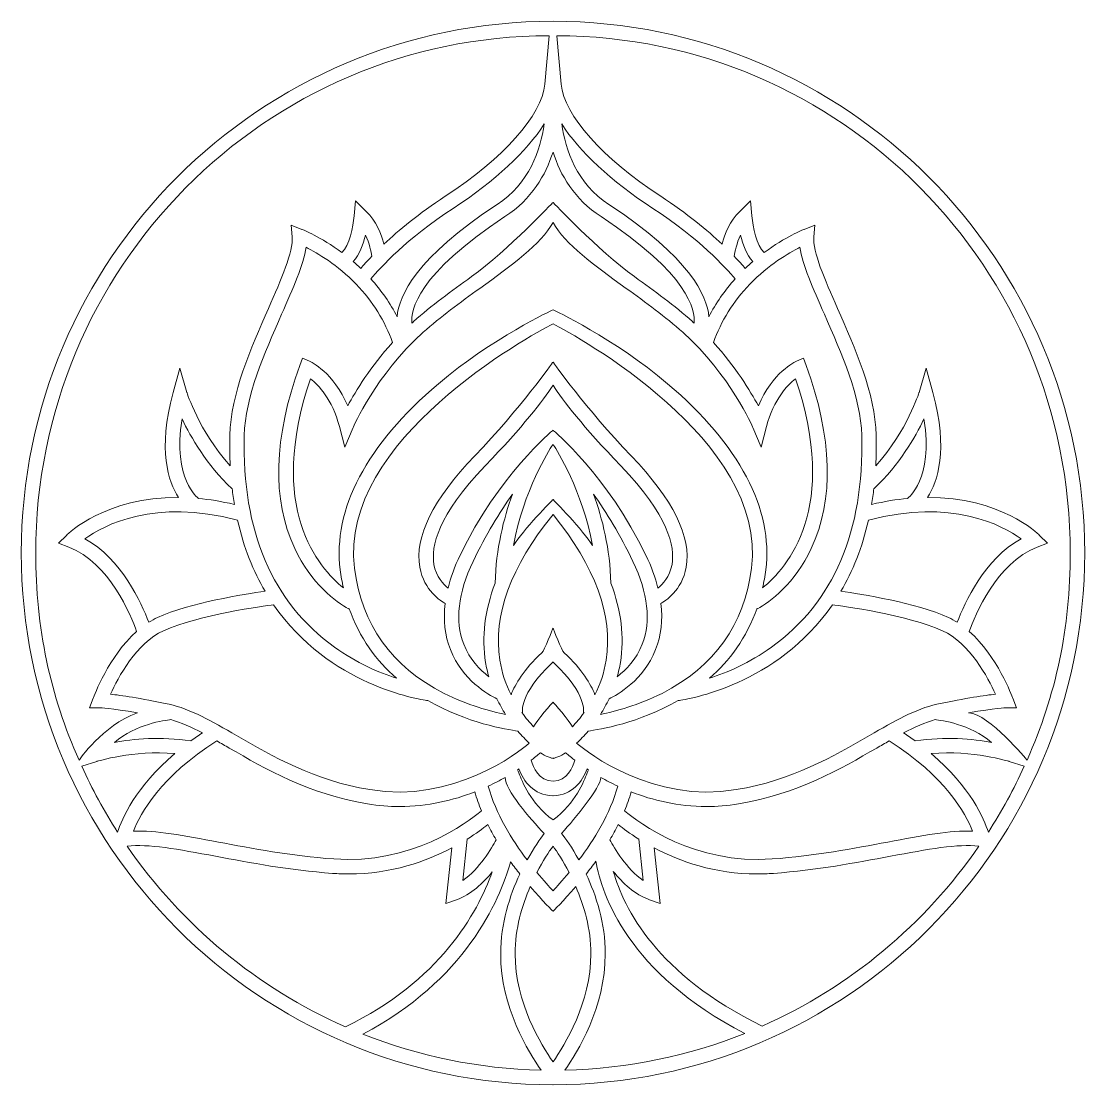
# Model space of a CAD drawing. Header units: millimetres. Extents: x -92 to 553, y -779 to 225.
# Drawn here: x -91.6 to 213.2, y -79.7 to 225.1 of the extents above; entities that cross this region are included whole.
import ezdxf

# ---------------------------------------------------------------- set-up
doc = ezdxf.new("R2010")
doc.units = ezdxf.units.MM
doc.header["$MEASUREMENT"] = 0
doc.layers.add('Layer 2', color=7, linetype='Continuous')

msp = doc.modelspace()

# ---------------------------------------------------------------- linework, layer by layer
at = {"layer": 'Layer 2', "lineweight": 0}
for points, knots in [([(213.23, 72.74), (213.23, 156.77), (144.86, 225.14), (60.83, 225.14), (-23.21, 225.14), (-91.57, 156.77), (-91.57, 72.74), (-91.57, -11.28), (-23.23, -79.63), (60.78, -79.66), (60.78, -79.66), (60.88, -79.66), (60.88, -79.66), (144.89, -79.63), (213.23, -11.28), (213.23, 72.74)], [0, 0, 0, 0, 1, 1, 1, 2, 2, 2, 3, 3, 3, 4, 4, 4, 5, 5, 5, 5]), ([(59.71, 221), (59.71, 221), (58.5, 207.14), (58.5, 207.14), (57.55, 198.15), (46.61, 185.83), (29.95, 174.98), (22.36, 170.04), (16.54, 165.19), (12.38, 161.27), (11.63, 164.13), (10.15, 167.94), (7.32, 170.66), (7.32, 170.66), (4.2, 173.67), (4.2, 173.67), (4.2, 173.67), (3.83, 169.34), (3.83, 169.34), (3.56, 166.26), (2.38, 160.73), (0.34, 158.83), (-5.76, 163.37), (-10.85, 165.38), (-11.14, 165.49), (-11.14, 165.49), (-14.26, 166.69), (-14.26, 166.69), (-14.26, 166.69), (-13.94, 163.36), (-13.94, 163.36), (-13.54, 159.1), (-17.03, 151.2), (-20.73, 142.83), (-25.78, 131.39), (-31.51, 118.43), (-31.8, 106.47), (-31.88, 103.42), (-31.83, 100.5), (-31.68, 97.68), (-40.76, 107.95), (-44.04, 118.63), (-44.08, 118.75), (-44.08, 118.75), (-46.16, 125.71), (-46.16, 125.71), (-46.16, 125.71), (-48.06, 118.7), (-48.06, 118.7), (-52.51, 102.25), (-49.42, 93.17), (-46.5, 88.69), (-67.32, 88.81), (-78.08, 78.35), (-78.64, 77.79), (-78.64, 77.79), (-80.9, 75.53), (-80.9, 75.53), (-80.9, 75.53), (-77.91, 74.39), (-77.91, 74.39), (-66.27, 69.97), (-60.1, 54.76), (-58.5, 50.26), (-66.51, 43.14), (-70.75, 31.71), (-70.96, 31.12), (-70.96, 31.12), (-71.97, 28.35), (-71.97, 28.35), (-71.97, 28.35), (-69.02, 28.35), (-69.02, 28.35), (-68.98, 28.35), (-65.93, 28.3), (-58.3, 26.95), (-68.33, 23.3), (-75, 13.33), (-75, 13.33), (-83.26, 31.78), (-87.44, 51.25), (-87.44, 72.74), (-87.44, 154.38), (-21.88, 220.81), (59.71, 221)], [0, 0, 0, 0, 1, 1, 1, 2, 2, 2, 3, 3, 3, 4, 4, 4, 5, 5, 5, 6, 6, 6, 7, 7, 7, 8, 8, 8, 9, 9, 9, 10, 10, 10, 11, 11, 11, 12, 12, 12, 13, 13, 13, 14, 14, 14, 15, 15, 15, 16, 16, 16, 17, 17, 17, 18, 18, 18, 19, 19, 19, 20, 20, 20, 21, 21, 21, 22, 22, 22, 23, 23, 23, 24, 24, 24, 25, 25, 25, 26, 26, 26, 27, 27, 27, 28, 28, 28, 28]), ([(209.09, 72.74), (209.09, 51.25), (204.95, 31.85), (196.69, 13.4), (196.69, 13.4), (185.87, 26.59), (179.95, 26.95), (187.59, 28.3), (190.64, 28.35), (190.67, 28.35), (190.67, 28.35), (193.63, 28.35), (193.63, 28.35), (193.63, 28.35), (192.62, 31.12), (192.62, 31.12), (192.4, 31.71), (188.17, 43.14), (180.15, 50.26), (181.75, 54.76), (187.92, 69.97), (199.57, 74.39), (199.57, 74.39), (202.56, 75.53), (202.56, 75.53), (202.56, 75.53), (200.3, 77.79), (200.3, 77.79), (199.73, 78.35), (188.98, 88.81), (168.15, 88.69), (171.07, 93.17), (174.17, 102.25), (169.71, 118.7), (169.71, 118.7), (167.81, 125.71), (167.81, 125.71), (167.81, 125.71), (165.73, 118.75), (165.73, 118.75), (165.7, 118.63), (162.41, 107.95), (153.34, 97.68), (153.49, 100.5), (153.53, 103.42), (153.46, 106.47), (153.17, 118.43), (147.44, 131.39), (142.38, 142.83), (138.68, 151.2), (135.19, 159.1), (135.6, 163.36), (135.6, 163.36), (135.91, 166.69), (135.91, 166.69), (135.91, 166.69), (132.79, 165.49), (132.79, 165.49), (132.51, 165.38), (127.42, 163.37), (121.32, 158.83), (119.27, 160.73), (118.09, 166.26), (117.83, 169.34), (117.83, 169.34), (117.46, 173.67), (117.46, 173.67), (117.46, 173.67), (114.33, 170.66), (114.33, 170.66), (111.51, 167.94), (110.03, 164.13), (109.27, 161.27), (105.11, 165.19), (99.3, 170.04), (91.71, 174.98), (75.04, 185.83), (64.1, 198.15), (63.16, 207.14), (63.16, 207.14), (61.88, 221), (61.88, 221), (143.47, 220.81), (209.09, 154.38), (209.09, 72.74)], [0, 0, 0, 0, 1, 1, 1, 2, 2, 2, 3, 3, 3, 4, 4, 4, 5, 5, 5, 6, 6, 6, 7, 7, 7, 8, 8, 8, 9, 9, 9, 10, 10, 10, 11, 11, 11, 12, 12, 12, 13, 13, 13, 14, 14, 14, 15, 15, 15, 16, 16, 16, 17, 17, 17, 18, 18, 18, 19, 19, 19, 20, 20, 20, 21, 21, 21, 22, 22, 22, 23, 23, 23, 24, 24, 24, 25, 25, 25, 26, 26, 26, 27, 27, 27, 28, 28, 28, 28]), ([(44.79, 172.6), (21.59, 157.43), (16.63, 146.5), (16.16, 140.45), (14.18, 144.32), (11.66, 147.96), (8.61, 151.32), (11.26, 154.47), (18.96, 162.89), (32.21, 171.52), (44.24, 179.35), (53.31, 187.84), (58.32, 195.71), (57.28, 188.25), (54.05, 178.65), (44.79, 172.6)], [0, 0, 0, 0, 1, 1, 1, 2, 2, 2, 3, 3, 3, 4, 4, 4, 5, 5, 5, 5]), ([(113.04, 151.32), (110, 147.96), (107.48, 144.32), (105.5, 140.45), (105.02, 146.5), (100.06, 157.43), (76.86, 172.6), (67.61, 178.65), (64.37, 188.25), (63.34, 195.71), (68.35, 187.84), (77.42, 179.35), (89.45, 171.52), (102.7, 162.89), (110.4, 154.47), (113.04, 151.32)], [0, 0, 0, 0, 1, 1, 1, 2, 2, 2, 3, 3, 3, 4, 4, 4, 5, 5, 5, 5]), ([(74.6, 169.14), (99.73, 152.71), (101.61, 142.28), (101.29, 138.62), (101.12, 138.77), (100.96, 138.93), (100.78, 139.08), (95.72, 143.63), (89.87, 147.85), (84.22, 151.94), (73.55, 159.66), (60.83, 173.24), (60.83, 173.24), (60.83, 173.24), (48.11, 159.66), (37.44, 151.94), (31.78, 147.85), (25.94, 143.63), (20.87, 139.08), (20.7, 138.93), (20.54, 138.77), (20.37, 138.62), (20.05, 142.28), (21.93, 152.71), (47.06, 169.14), (54.71, 174.14), (58.74, 181.08), (60.83, 187.67), (62.91, 181.08), (66.95, 174.14), (74.6, 169.14)], [0, 0, 0, 0, 1, 1, 1, 2, 2, 2, 3, 3, 3, 4, 4, 4, 5, 5, 5, 6, 6, 6, 7, 7, 7, 8, 8, 8, 9, 9, 9, 10, 10, 10, 10]), ([(-0.16, 67.89), (0.06, 66.1), (0.39, 64.4), (0.75, 62.74), (-6.35, 68.45), (-21.32, 85.6), (-8.68, 122.68), (-6.34, 120.87), (-2.45, 116.84), (-0.39, 108.96), (-0.39, 108.96), (1.15, 103.1), (1.15, 103.1), (1.15, 103.1), (3.52, 108.68), (3.52, 108.68), (3.58, 108.83), (10.06, 123.83), (23.63, 136), (28.54, 140.4), (34.29, 144.56), (39.86, 148.59), (49.08, 155.26), (57.32, 161.23), (60.83, 167.44), (64.34, 161.23), (72.57, 155.26), (81.8, 148.59), (87.36, 144.56), (93.12, 140.4), (98.02, 136), (111.6, 123.83), (118.07, 108.83), (118.14, 108.68), (118.14, 108.68), (120.51, 103.1), (120.51, 103.1), (120.51, 103.1), (122.04, 108.96), (122.04, 108.96), (124.1, 116.84), (127.99, 120.87), (130.34, 122.68), (142.98, 85.6), (128.01, 68.45), (120.9, 62.74), (121.27, 64.4), (121.59, 66.1), (121.82, 67.89), (123.99, 85.31), (114.27, 103.77), (93.69, 121.26), (78.36, 134.29), (60.83, 142.45), (60.83, 142.45), (60.83, 142.45), (43.29, 134.29), (27.97, 121.26), (7.39, 103.77), (-2.34, 85.31), (-0.16, 67.89)], [0, 0, 0, 0, 1, 1, 1, 2, 2, 2, 3, 3, 3, 4, 4, 4, 5, 5, 5, 6, 6, 6, 7, 7, 7, 8, 8, 8, 9, 9, 9, 10, 10, 10, 11, 11, 11, 12, 12, 12, 13, 13, 13, 14, 14, 14, 15, 15, 15, 16, 16, 16, 17, 17, 17, 18, 18, 18, 19, 19, 19, 20, 20, 20, 20]), ([(5.72, 154.31), (5, 154.99), (4.29, 155.63), (3.57, 156.24), (5.37, 158.19), (6.45, 161.21), (7.09, 163.84), (8.2, 161.48), (8.69, 159.07), (8.89, 157.81), (7.53, 156.39), (6.48, 155.21), (5.72, 154.31)], [0, 0, 0, 0, 1, 1, 1, 2, 2, 2, 3, 3, 3, 4, 4, 4, 4]), ([(115.94, 154.31), (115.18, 155.21), (114.13, 156.39), (112.77, 157.81), (112.97, 159.07), (113.46, 161.48), (114.57, 163.84), (115.2, 161.21), (116.29, 158.19), (118.08, 156.24), (117.37, 155.63), (116.66, 154.99), (115.94, 154.31)], [0, 0, 0, 0, 1, 1, 1, 2, 2, 2, 3, 3, 3, 4, 4, 4, 4]), ([(4.4, 149.79), (9.19, 144.85), (12.68, 139.21), (14.82, 133.04), (8.55, 126.13), (4.33, 119.25), (1.98, 114.89), (-2.07, 124.55), (-8.62, 127.56), (-8.93, 127.7), (-8.93, 127.7), (-10.96, 128.6), (-10.96, 128.6), (-10.96, 128.6), (-11.72, 126.52), (-11.72, 126.52), (-19.29, 105.75), (-19.79, 88.09), (-13.18, 74.01), (-8.57, 64.18), (-1.32, 58.53), (2.24, 56.75), (2.24, 56.75), (2.35, 56.97), (2.35, 56.97), (5.34, 48.34), (10.31, 41.8), (15.96, 36.84), (10.94, 38.47), (4.55, 41.2), (-1.76, 45.74), (-19.62, 58.57), (-28.34, 78.97), (-27.67, 106.37), (-27.4, 117.51), (-21.84, 130.07), (-16.94, 141.16), (-13.64, 148.63), (-10.7, 155.29), (-9.95, 160.38), (-6.69, 158.72), (-0.94, 155.31), (4.4, 149.79)], [0, 0, 0, 0, 1, 1, 1, 2, 2, 2, 3, 3, 3, 4, 4, 4, 5, 5, 5, 6, 6, 6, 7, 7, 7, 8, 8, 8, 9, 9, 9, 10, 10, 10, 11, 11, 11, 12, 12, 12, 13, 13, 13, 14, 14, 14, 14]), ([(123.42, 45.74), (117.11, 41.2), (110.72, 38.47), (105.69, 36.84), (111.35, 41.8), (116.31, 48.34), (119.31, 56.97), (119.31, 56.97), (119.42, 56.75), (119.42, 56.75), (122.97, 58.53), (130.23, 64.18), (134.84, 74.01), (141.44, 88.09), (140.95, 105.75), (133.37, 126.52), (133.37, 126.52), (132.61, 128.6), (132.61, 128.6), (132.61, 128.6), (130.59, 127.7), (130.59, 127.7), (130.27, 127.56), (123.72, 124.55), (119.68, 114.89), (117.33, 119.25), (113.11, 126.13), (106.83, 133.04), (108.98, 139.21), (112.47, 144.85), (117.26, 149.79), (122.6, 155.31), (128.35, 158.72), (131.61, 160.38), (132.35, 155.29), (135.29, 148.63), (138.6, 141.16), (143.5, 130.07), (149.05, 117.51), (149.32, 106.37), (149.99, 78.97), (141.28, 58.57), (123.42, 45.74)], [0, 0, 0, 0, 1, 1, 1, 2, 2, 2, 3, 3, 3, 4, 4, 4, 5, 5, 5, 6, 6, 6, 7, 7, 7, 8, 8, 8, 9, 9, 9, 10, 10, 10, 11, 11, 11, 12, 12, 12, 13, 13, 13, 14, 14, 14, 14]), ([(60.83, 138.42), (67.41, 134.98), (122.3, 105.16), (117.71, 68.41), (115.69, 52.25), (107.06, 40.17), (92.07, 32.51), (85.3, 29.06), (78.69, 27.33), (74.42, 26.48), (75.3, 27.86), (76.13, 29.36), (76.89, 30.97), (79.31, 32.12), (86.8, 36.26), (90.25, 45.06), (91.83, 49.1), (92.32, 53.52), (91.74, 58.28), (92.92, 58.93), (97.8, 61.98), (99, 68.66), (100.56, 77.35), (95.26, 88.09), (83.25, 100.59), (70.3, 114.07), (60.83, 127.46), (60.83, 127.46), (60.83, 127.46), (51.36, 114.07), (38.4, 100.59), (26.39, 88.09), (21.09, 77.35), (22.66, 68.66), (23.85, 61.98), (28.73, 58.93), (29.92, 58.28), (29.34, 53.52), (29.82, 49.1), (31.41, 45.06), (34.86, 36.26), (42.34, 32.12), (44.76, 30.97), (45.52, 29.36), (46.35, 27.86), (47.23, 26.48), (42.96, 27.33), (36.36, 29.06), (29.59, 32.51), (14.59, 40.17), (5.96, 52.25), (3.94, 68.41), (-0.65, 105.16), (54.24, 134.98), (60.83, 138.42)], [0, 0, 0, 0, 1, 1, 1, 2, 2, 2, 3, 3, 3, 4, 4, 4, 5, 5, 5, 6, 6, 6, 7, 7, 7, 8, 8, 8, 9, 9, 9, 10, 10, 10, 11, 11, 11, 12, 12, 12, 13, 13, 13, 14, 14, 14, 15, 15, 15, 16, 16, 16, 17, 17, 17, 18, 18, 18, 18]), ([(60.83, 107.95), (60.83, 107.95), (45.09, 94.86), (34.2, 72.12), (32.65, 68.86), (31.49, 65.71), (30.74, 62.69), (29.38, 63.75), (27.33, 65.89), (26.71, 69.47), (25.85, 74.49), (27.69, 83.46), (41.39, 97.72), (52.31, 109.09), (57.93, 116.33), (60.83, 120.8), (63.72, 116.33), (69.35, 109.09), (80.27, 97.72), (93.97, 83.46), (95.81, 74.49), (94.94, 69.47), (94.33, 65.89), (92.28, 63.75), (90.92, 62.69), (90.16, 65.71), (89.01, 68.86), (87.45, 72.12), (76.57, 94.86), (60.83, 107.95), (60.83, 107.95)], [0, 0, 0, 0, 1, 1, 1, 2, 2, 2, 3, 3, 3, 4, 4, 4, 5, 5, 5, 6, 6, 6, 7, 7, 7, 8, 8, 8, 9, 9, 9, 10, 10, 10, 10]), ([(-45.48, 111.16), (-43, 105.9), (-38.52, 98.2), (-31.17, 91.16), (-31.17, 91.16), (-31.14, 91.19), (-31.14, 91.19), (-30.95, 89.64), (-30.73, 88.13), (-30.48, 86.66), (-34.15, 87.54), (-37.61, 88.09), (-40.86, 88.39), (-40.86, 88.39), (-40.83, 88.44), (-40.83, 88.44), (-40.92, 88.5), (-48.34, 93.85), (-45.48, 111.16)], [0, 0, 0, 0, 1, 1, 1, 2, 2, 2, 3, 3, 3, 4, 4, 4, 5, 5, 5, 6, 6, 6, 6]), ([(162.52, 88.39), (159.26, 88.09), (155.81, 87.54), (152.14, 86.66), (152.39, 88.13), (152.61, 89.64), (152.79, 91.19), (152.79, 91.19), (152.82, 91.16), (152.82, 91.16), (160.18, 98.2), (164.66, 105.9), (167.14, 111.16), (170, 93.85), (162.57, 88.5), (162.49, 88.44), (162.49, 88.44), (162.52, 88.39), (162.52, 88.39)], [0, 0, 0, 0, 1, 1, 1, 2, 2, 2, 3, 3, 3, 4, 4, 4, 5, 5, 5, 6, 6, 6, 6]), ([(72.15, 74.87), (69.57, 79.2), (60.83, 88.05), (60.83, 88.05), (60.83, 88.05), (52.08, 79.2), (49.51, 74.87), (52.38, 90.74), (59.75, 102.24), (60.67, 103.63), (60.73, 103.69), (60.77, 103.73), (60.83, 103.79), (60.88, 103.73), (60.93, 103.69), (60.99, 103.63), (61.9, 102.24), (69.27, 90.74), (72.15, 74.87)], [0, 0, 0, 0, 1, 1, 1, 2, 2, 2, 3, 3, 3, 4, 4, 4, 5, 5, 5, 6, 6, 6, 6]), ([(-29.59, 82.16), (-27.8, 74.22), (-25.05, 67.47), (-21.7, 61.76), (-27.52, 60.95), (-43.19, 58.48), (-52.53, 54.23), (-53.39, 53.84), (-54.23, 53.38), (-55.04, 52.87), (-57.13, 58.43), (-62.86, 71.06), (-73.32, 76.82), (-67.92, 80.71), (-53.38, 88.47), (-29.59, 82.16)], [0, 0, 0, 0, 1, 1, 1, 2, 2, 2, 3, 3, 3, 4, 4, 4, 5, 5, 5, 5]), ([(41.51, 41.36), (41.74, 39.94), (42.06, 38.59), (42.42, 37.28), (39.89, 39.23), (36.93, 42.27), (35.24, 46.62), (32.67, 53.24), (33.57, 61.21), (37.94, 70.33), (41.58, 77.95), (45.56, 84.39), (49.21, 89.6), (46.68, 82.64), (44.48, 73.89), (44.25, 64.12), (41.27, 56.25), (40.35, 48.65), (41.51, 41.36)], [0, 0, 0, 0, 1, 1, 1, 2, 2, 2, 3, 3, 3, 4, 4, 4, 5, 5, 5, 6, 6, 6, 6]), ([(83.72, 70.33), (88.08, 61.21), (88.99, 53.24), (86.42, 46.62), (84.72, 42.27), (81.77, 39.23), (79.23, 37.28), (79.59, 38.59), (79.92, 39.94), (80.14, 41.36), (81.31, 48.65), (80.38, 56.25), (77.41, 64.12), (77.18, 73.89), (74.98, 82.64), (72.44, 89.6), (76.1, 84.39), (80.08, 77.95), (83.72, 70.33)], [0, 0, 0, 0, 1, 1, 1, 2, 2, 2, 3, 3, 3, 4, 4, 4, 5, 5, 5, 6, 6, 6, 6]), ([(194.98, 76.82), (184.51, 71.06), (178.79, 58.43), (176.69, 52.87), (175.88, 53.38), (175.05, 53.84), (174.18, 54.23), (164.84, 58.48), (149.17, 60.95), (143.36, 61.76), (146.71, 67.47), (149.46, 74.22), (151.25, 82.16), (175.04, 88.47), (189.57, 80.71), (194.98, 76.82)], [0, 0, 0, 0, 1, 1, 1, 2, 2, 2, 3, 3, 3, 4, 4, 4, 5, 5, 5, 5]), ([(45.59, 42.07), (43.58, 54.81), (48.72, 68.83), (60.83, 83.78), (72.94, 68.83), (78.08, 54.81), (76.07, 42.07), (75.48, 38.34), (74.29, 35.04), (72.84, 32.13), (71.7, 35.19), (69.22, 39.25), (64, 44.16), (63.38, 44.76), (60.83, 51.17), (60.83, 51.17), (60.83, 51.17), (58.28, 44.76), (57.65, 44.16), (52.44, 39.25), (49.96, 35.19), (48.82, 32.13), (47.36, 35.04), (46.18, 38.34), (45.59, 42.07)], [0, 0, 0, 0, 1, 1, 1, 2, 2, 2, 3, 3, 3, 4, 4, 4, 5, 5, 5, 6, 6, 6, 7, 7, 7, 8, 8, 8, 8]), ([(-50.81, 50.47), (-40.69, 55.07), (-21.78, 57.59), (-19.25, 57.91), (-3.33, 34.77), (22.34, 30.8), (24.92, 30.46), (36.17, 23.97), (47.54, 22.13), (50.75, 21.72), (51.88, 20.39), (53, 19.21), (54.04, 18.22), (50.76, 15.46), (32.19, 0.93), (8.35, 4.91), (-7.7, 7.58), (-19.48, 14.4), (-29.87, 20.41), (-36.98, 24.52), (-43.11, 28.07), (-49.2, 29.38), (-57.72, 31.2), (-63.04, 31.96), (-66, 32.27), (-63.85, 37), (-58.58, 46.94), (-50.81, 50.47)], [0, 0, 0, 0, 1, 1, 1, 2, 2, 2, 3, 3, 3, 4, 4, 4, 5, 5, 5, 6, 6, 6, 7, 7, 7, 8, 8, 8, 9, 9, 9, 9]), ([(151.53, 20.41), (141.14, 14.4), (129.36, 7.58), (113.3, 4.91), (89.47, 0.93), (70.89, 15.46), (67.61, 18.22), (68.66, 19.21), (69.78, 20.39), (70.91, 21.72), (74.12, 22.13), (85.49, 23.97), (96.74, 30.46), (99.32, 30.8), (124.98, 34.77), (140.91, 57.91), (143.43, 57.59), (162.35, 55.07), (172.47, 50.47), (180.24, 46.94), (185.51, 37), (187.65, 32.27), (184.7, 31.96), (179.38, 31.2), (170.85, 29.38), (164.77, 28.07), (158.63, 24.52), (151.53, 20.41)], [0, 0, 0, 0, 1, 1, 1, 2, 2, 2, 3, 3, 3, 4, 4, 4, 5, 5, 5, 6, 6, 6, 7, 7, 7, 8, 8, 8, 9, 9, 9, 9]), ([(60.49, 41.15), (60.61, 41.27), (60.72, 41.4), (60.83, 41.52), (60.94, 41.4), (61.05, 41.27), (61.17, 41.15), (70.66, 32.22), (69.58, 27.11), (69.57, 27.06), (69.57, 27.06), (69.75, 27.01), (69.75, 27.01), (68.63, 25.45), (67.48, 24.09), (66.38, 22.91), (65.69, 24.65), (60.83, 29.96), (60.83, 29.96), (60.83, 29.96), (55.96, 24.65), (55.28, 22.91), (54.17, 24.09), (53.02, 25.45), (51.91, 27.01), (51.91, 27.01), (52.09, 27.06), (52.09, 27.06), (52.08, 27.11), (51, 32.22), (60.49, 41.15)], [0, 0, 0, 0, 1, 1, 1, 2, 2, 2, 3, 3, 3, 4, 4, 4, 5, 5, 5, 6, 6, 6, 7, 7, 7, 8, 8, 8, 9, 9, 9, 10, 10, 10, 10]), ([(-48.7, 24.98), (-45.83, 24.18), (-42.83, 22.84), (-39.63, 21.15), (-40.79, 20.39), (-41.9, 19.63), (-42.96, 18.86), (-51.54, 20.24), (-59.59, 19.42), (-64.87, 18.44), (-58.74, 23.73), (-50.47, 24.8), (-48.7, 24.98)], [0, 0, 0, 0, 1, 1, 1, 2, 2, 2, 3, 3, 3, 4, 4, 4, 4]), ([(186.53, 18.44), (181.24, 19.42), (173.2, 20.24), (164.61, 18.86), (163.56, 19.63), (162.44, 20.39), (161.29, 21.15), (164.48, 22.84), (167.49, 24.18), (170.36, 24.98), (172.13, 24.8), (180.4, 23.73), (186.53, 18.44)], [0, 0, 0, 0, 1, 1, 1, 2, 2, 2, 3, 3, 3, 4, 4, 4, 4]), ([(-35.49, 18.87), (-34.33, 18.21), (-33.16, 17.53), (-31.94, 16.83), (-21.77, 10.95), (-9.12, 3.63), (7.67, 0.83), (10.82, 0.3), (13.87, 0.07), (16.8, 0.07), (25, 0.07), (32.32, 1.89), (38.42, 4.28), (38.95, 2.43), (39.6, 0.61), (40.34, -1.17), (36.19, -4.65), (20.11, -16.63), (-2.03, -14.96), (-14.33, -14.04), (-25.36, -11.96), (-35.09, -10.12), (-44.98, -8.25), (-53.11, -6.72), (-59.44, -7), (-57.46, -2), (-51.52, 8.92), (-35.49, 18.87)], [0, 0, 0, 0, 1, 1, 1, 2, 2, 2, 3, 3, 3, 4, 4, 4, 5, 5, 5, 6, 6, 6, 7, 7, 7, 8, 8, 8, 9, 9, 9, 9]), ([(81.32, -1.17), (82.06, 0.61), (82.71, 2.43), (83.24, 4.28), (89.34, 1.89), (96.66, 0.07), (104.85, 0.07), (107.79, 0.07), (110.84, 0.3), (113.98, 0.83), (130.78, 3.63), (143.43, 10.95), (153.6, 16.83), (154.81, 17.53), (155.99, 18.21), (157.15, 18.87), (173.18, 8.92), (179.11, -2), (181.1, -7), (174.77, -6.72), (166.63, -8.25), (156.75, -10.12), (147.02, -11.96), (135.99, -14.04), (123.69, -14.96), (101.55, -16.63), (85.47, -4.65), (81.32, -1.17)], [0, 0, 0, 0, 1, 1, 1, 2, 2, 2, 3, 3, 3, 4, 4, 4, 5, 5, 5, 6, 6, 6, 7, 7, 7, 8, 8, 8, 9, 9, 9, 9]), ([(-74.24, 11.61), (-74.24, 11.61), (-69.91, 12.99), (-69.91, 12.99), (-69.8, 13.03), (-59.56, 16.26), (-47.53, 15.27), (-58.91, 5.64), (-62.77, -3.55), (-63.95, -7.26), (-67.81, -1.26), (-71.26, 5.05), (-74.24, 11.61)], [0, 0, 0, 0, 1, 1, 1, 2, 2, 2, 3, 3, 3, 4, 4, 4, 4]), ([(57.21, 15.48), (58.46, 14.51), (60.83, 13.86), (60.83, 13.86), (60.83, 13.86), (63.19, 14.51), (64.45, 15.48), (64.81, 15.16), (65.69, 14.39), (67.04, 13.36), (66.52, 11.36), (64.97, 7.43), (60.83, 7.32), (56.69, 7.43), (55.14, 11.36), (54.61, 13.36), (55.97, 14.39), (56.84, 15.16), (57.21, 15.48)], [0, 0, 0, 0, 1, 1, 1, 2, 2, 2, 3, 3, 3, 4, 4, 4, 5, 5, 5, 6, 6, 6, 6]), ([(169.19, 15.27), (181.21, 16.26), (191.45, 13.03), (191.57, 12.99), (191.57, 12.99), (195.89, 11.61), (195.89, 11.61), (192.91, 5.05), (189.47, -1.26), (185.6, -7.27), (184.43, -3.55), (180.56, 5.64), (169.19, 15.27)], [0, 0, 0, 0, 1, 1, 1, 2, 2, 2, 3, 3, 3, 4, 4, 4, 4]), ([(60.76, 3.18), (60.76, 3.18), (60.9, 3.18), (60.9, 3.18), (66.38, 3.31), (69.3, 7.31), (70.6, 10.84), (70.72, 10.76), (70.85, 10.68), (70.97, 10.6), (70.85, 10.34), (70.74, 10.05), (70.6, 9.69), (69.7, 7.29), (67.37, 1.13), (60.83, -3.78), (54.29, 1.13), (51.96, 7.29), (51.06, 9.69), (50.92, 10.05), (50.8, 10.34), (50.68, 10.6), (50.81, 10.68), (50.93, 10.76), (51.06, 10.84), (52.35, 7.31), (55.27, 3.31), (60.76, 3.18)], [0, 0, 0, 0, 1, 1, 1, 2, 2, 2, 3, 3, 3, 4, 4, 4, 5, 5, 5, 6, 6, 6, 7, 7, 7, 8, 8, 8, 9, 9, 9, 9]), ([(42.26, 5.93), (44.01, 6.74), (45.63, 7.59), (47.11, 8.43), (47.04, 4.87), (54.3, -3.42), (58.28, -7.69), (57.21, -9.12), (55.36, -11.72), (53.42, -15.22), (49.13, -9.51), (44.41, -1.94), (42.26, 5.93)], [0, 0, 0, 0, 1, 1, 1, 2, 2, 2, 3, 3, 3, 4, 4, 4, 4]), ([(68.24, -15.22), (66.26, -11.66), (64.38, -9.02), (63.31, -7.61), (67.24, -3.18), (74.47, 5.37), (74.55, 8.43), (76.02, 7.59), (77.65, 6.74), (79.4, 5.93), (77.25, -1.94), (72.53, -9.51), (68.24, -15.22)], [0, 0, 0, 0, 1, 1, 1, 2, 2, 2, 3, 3, 3, 4, 4, 4, 4]), ([(36.26, -9.25), (38.8, -7.66), (40.77, -6.18), (42.13, -5.08), (42.89, -6.58), (43.7, -8.05), (44.53, -9.47), (43.29, -11.8), (39.78, -17.81), (34.97, -21.09), (34.97, -21.09), (36.26, -9.25), (36.26, -9.25)], [0, 0, 0, 0, 1, 1, 1, 2, 2, 2, 3, 3, 3, 4, 4, 4, 4]), ([(79.52, -5.08), (80.88, -6.18), (82.86, -7.66), (85.4, -9.25), (85.4, -9.25), (86.68, -21.09), (86.68, -21.09), (81.88, -17.81), (78.37, -11.8), (77.12, -9.47), (77.96, -8.05), (78.77, -6.58), (79.52, -5.08)], [0, 0, 0, 0, 1, 1, 1, 2, 2, 2, 3, 3, 3, 4, 4, 4, 4]), ([(-61.23, -11.32), (-55.27, -10.54), (-46.67, -12.15), (-35.86, -14.18), (-26.02, -16.04), (-14.87, -18.14), (-2.34, -19.09), (-0.77, -19.21), (0.78, -19.26), (2.29, -19.26), (14.48, -19.26), (24.58, -15.62), (31.82, -11.81), (31.82, -11.81), (30.09, -27.73), (30.09, -27.73), (30.09, -27.73), (33.19, -26.63), (33.19, -26.63), (37.34, -25.16), (40.82, -21.9), (43.43, -18.66), (39.18, -30.5), (28.34, -50.06), (1.32, -63.04), (-24.01, -51.9), (-45.66, -33.86), (-61.23, -11.32)], [0, 0, 0, 0, 1, 1, 1, 2, 2, 2, 3, 3, 3, 4, 4, 4, 5, 5, 5, 6, 6, 6, 7, 7, 7, 8, 8, 8, 9, 9, 9, 9]), ([(60.83, -24.04), (59.79, -22.94), (58.14, -21.13), (56.23, -18.81), (57.94, -15.53), (59.64, -12.91), (60.83, -11.24), (62.01, -12.91), (63.72, -15.53), (65.43, -18.81), (63.52, -21.13), (61.86, -22.94), (60.83, -24.04)], [0, 0, 0, 0, 1, 1, 1, 2, 2, 2, 3, 3, 3, 4, 4, 4, 4]), ([(120.81, -62.84), (90.52, -48.18), (81.07, -29.05), (78.12, -18.53), (80.75, -21.81), (84.26, -25.14), (88.47, -26.63), (88.47, -26.63), (91.57, -27.73), (91.57, -27.73), (91.57, -27.73), (89.84, -11.81), (89.84, -11.81), (97.08, -15.62), (107.17, -19.26), (119.36, -19.26), (120.88, -19.26), (122.43, -19.21), (124, -19.09), (136.53, -18.14), (147.68, -16.04), (157.52, -14.18), (168.32, -12.15), (176.93, -10.54), (182.89, -11.32), (167.41, -33.72), (145.94, -51.68), (120.81, -62.84)], [0, 0, 0, 0, 1, 1, 1, 2, 2, 2, 3, 3, 3, 4, 4, 4, 5, 5, 5, 6, 6, 6, 7, 7, 7, 8, 8, 8, 9, 9, 9, 9]), ([(48.69, -15.8), (49.55, -17), (50.44, -18.16), (51.33, -19.28), (48.43, -25.45), (45.83, -33.4), (45.83, -42.15), (45.83, -57.49), (53.79, -70.36), (57.45, -75.48), (39.45, -75.08), (22.23, -71.45), (6.35, -65.15), (35.6, -49.85), (45.49, -27), (48.69, -15.8)], [0, 0, 0, 0, 1, 1, 1, 2, 2, 2, 3, 3, 3, 4, 4, 4, 5, 5, 5, 5]), ([(75.82, -42.15), (75.82, -33.4), (73.23, -25.45), (70.32, -19.28), (71.27, -18.09), (72.22, -16.85), (73.13, -15.58), (74.81, -25.33), (82.32, -47.66), (115.78, -64.96), (99.77, -71.37), (82.39, -75.07), (64.21, -75.48), (67.87, -70.36), (75.82, -57.49), (75.82, -42.15)], [0, 0, 0, 0, 1, 1, 1, 2, 2, 2, 3, 3, 3, 4, 4, 4, 5, 5, 5, 5]), ([(67.36, -22.86), (69.72, -28.31), (71.69, -34.99), (71.69, -42.15), (71.69, -56.17), (64.18, -68.33), (60.83, -73.07), (57.47, -68.33), (49.97, -56.17), (49.97, -42.15), (49.97, -34.99), (51.93, -28.31), (54.3, -22.86), (57.88, -27.03), (60.83, -29.95), (60.83, -29.95), (60.83, -29.95), (63.78, -27.03), (67.36, -22.86)], [0, 0, 0, 0, 1, 1, 1, 2, 2, 2, 3, 3, 3, 4, 4, 4, 5, 5, 5, 6, 6, 6, 6])]:
    msp.add_open_spline(points, degree=3, knots=knots, dxfattribs=at)

doc.saveas('drawing.dxf')
